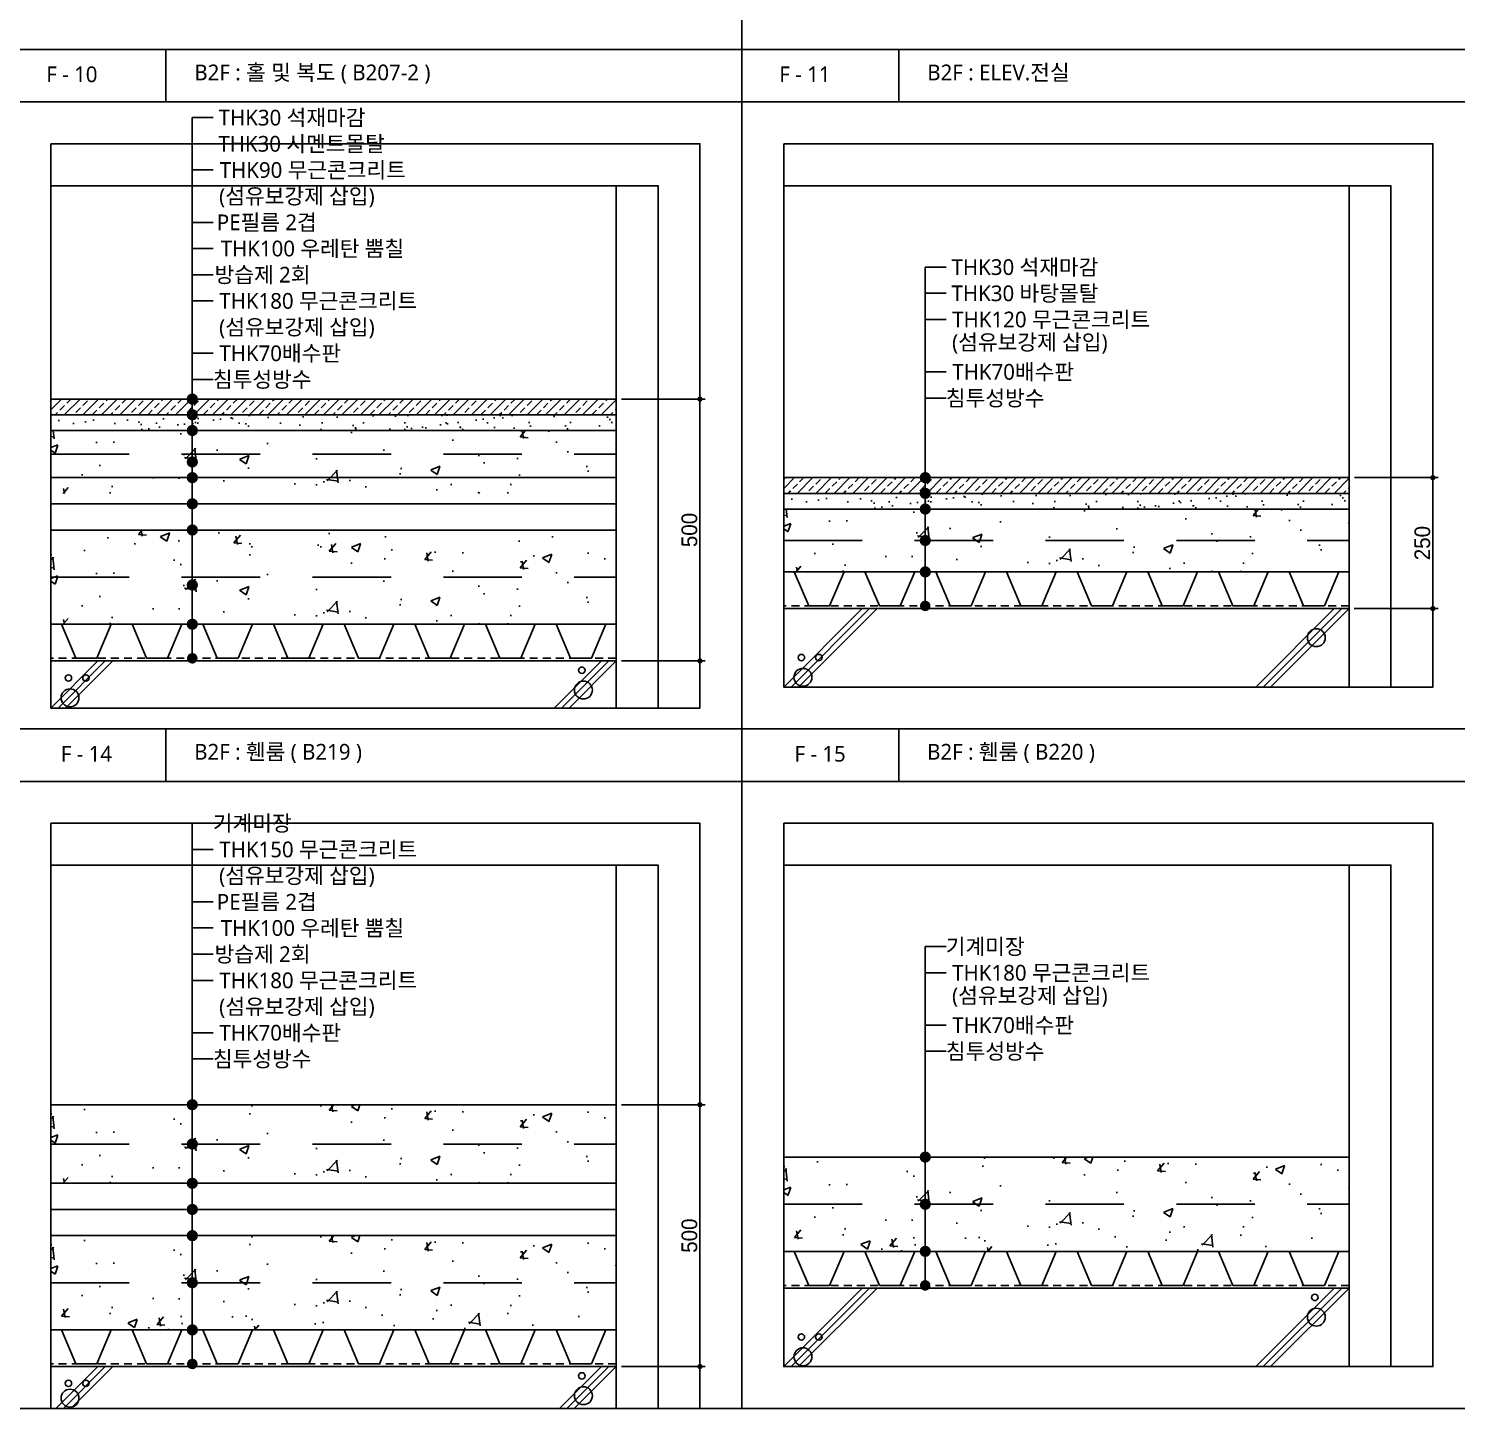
# Model space of a CAD drawing. Header units: millimetres. Extents: x 14892468 to 15300900, y -3565850 to -3401345.
# Drawn here: x 15112205 to 15114932, y -3412705 to -3410070 of the extents above; entities that cross this region are included whole.
import ezdxf
from ezdxf.enums import TextEntityAlignment as Align

# ---------------------------------------------------------------- set-up
doc = ezdxf.new("R2010")
doc.units = ezdxf.units.MM
doc.header["$LTSCALE"] = 100
doc.header["$MEASUREMENT"] = 0
doc.header["$PDSIZE"] = -10
doc.linetypes.add('HID', pattern=[2.5, 1.5, -1])
doc.layers.get('0').update_dxf_attribs({"linetype": 'CONTINUOUS'})
doc.layers.get('Defpoints').update_dxf_attribs({"color": 171, "linetype": 'CONTINUOUS'})
for name, color, linetype in [('8HAT', 8, 'CONTINUOUS'), ('CHART', 7, 'CONTINUOUS'), ('DIM', 7, 'CONTINUOUS'), ('FIN', 9, 'CONTINUOUS'), ('FIN(아스콘)', 3, 'CONTINUOUS'), ('HAT', 253, 'CONTINUOUS'), ('HAT-252', 252, 'CONTINUOUS'), ('INS', 9, 'BATTING'), ('LED', 7, 'CONTINUOUS'), ('TEXT(MIN)', 7, 'CONTINUOUS'), ('TEXT-기입', 6, 'CONTINUOUS'), ('wire-meshes', 1, 'CONTINUOUS'), ('배수판', 5, 'CONTINUOUS')]:
    doc.layers.add(name, color=color, linetype=linetype)
doc.styles.add('ARIAL', font='arial.ttf')
doc.styles.add('CGS', font='cgse', dxfattribs={"bigfont": 'cgs'})
doc.styles.add('나눔바른고딕', font='NanumBarunGothic.ttf')
doc.styles.add('돋움', font='')
doc.styles.get('돋움').set_extended_font_data('Dotum')
doc.linetypes.add('BATTING', pattern='A,0.0001,-0.1,[134,ltypeshp.shx,S=0.1,R=0,X=-0.1,Y=0],-0.2,[134,ltypeshp.shx,S=0.1,R=180,X=0.1,Y=0],-0.1', length=0.4001)
doc.dimstyles.new('CJA', dxfattribs={"dimscale": 50, "dimtxt": 3, "dimasz": 1.2, "dimexe": 2, "dimexo": 3, "dimgap": 1, "dimtad": 1, "dimdec": 0, "dimdsep": 46, "dimtxsty": 'ARIAL', "dimblk": 'CJDOT', "dimcen": 1, "dimclrd": 7, "dimclre": 7, "dimclrt": 3, "dimadec": 0, "dimazin": 0, "dimtfac": 1, "dimtdec": 0, "dimtix": 1, "dimtofl": 0, "dimtmove": 2, "dimatfit": 3, "dimldrblk": 'CJDOT', "dimfxl": 1, "dimtolj": 1, "dimlwd": -1, "dimlwe": -1, "dimarcsym": 0})
doc.dimstyles.new('NDIM 1200', dxfattribs={"dimscale": 500, "dimtxt": 3, "dimasz": 1, "dimexe": 2, "dimexo": 2, "dimgap": 1, "dimtad": 1, "dimdec": 0, "dimdsep": 46, "dimtxsty": 'CGS', "dimblk": 'DOT0', "dimcen": 1, "dimdle": 8, "dimclrd": 2, "dimclre": 2, "dimclrt": 2, "dimadec": 0, "dimazin": 0, "dimtfac": 1, "dimtdec": 0, "dimtix": 1, "dimtmove": 2, "dimatfit": 3, "dimldrblk": 'DOT0', "dimfxl": 1, "dimtolj": 1, "dimtzin": 0, "dimlwd": -1, "dimlwe": -1, "dimarcsym": 0})

# ---------------------------------------------------------------- blocks, each defined once
blk = doc.blocks.new('DOT0')
blk.add_line((-3, 0), (3, 0))
at = {"color": 6}
blk.add_circle((0, 0), 0.75, dxfattribs=at)
blk = doc.blocks.new('CJDOT')
blk.add_line((-1.33, 0), (1.33, 0))
at = {"const_width": 0.5}
blk.add_lwpolyline([(-0.25, 0, 1), (0.25, 0, 1)], format="xyb", close=True, dxfattribs=at)
blk = doc.blocks.new('*D58')
at = {"layer": 'Defpoints', "color": 0, "transparency": 16777216}
for p in [(15113326.9, -3410777.7), (15113486.9, -3410777.7), (15113326.9, -3411277.7)]:
    blk.add_point(p, dxfattribs=at)
at = {"layer": 'DIM', "color": 7, "transparency": 16777216}
for p, q in [((15113336.9, -3410777.7), (15113496.9, -3410777.7)), ((15113486.9, -3411267.7), (15113486.9, -3410787.7)), ((15113336.9, -3411277.7), (15113496.9, -3411277.7))]:
    blk.add_line(p, q, dxfattribs=at)
at = {"layer": 'DIM', "color": 7, "transparency": 16777216, "xscale": 10, "yscale": 10, "zscale": 10}
for p, rotation in [((15113486.9, -3410777.7), 90), ((15113486.9, -3411277.7), 270)]:
    blk.add_blockref('CJDOT', p, dxfattribs=dict(at, rotation=rotation))
at = {"layer": 'DIM', "color": 3, "transparency": 16777216, "insert": (15113466.9, -3411027.7), "char_height": 30, "attachment_point": 5, "rotation": 90, "style": '돋움'}
blk.add_mtext('\\A1;500', dxfattribs=at)
blk = doc.blocks.new('*D59')
at = {"layer": 'Defpoints', "color": 0, "transparency": 16777216}
for p in [(15114726.9, -3410927.7), (15114886.9, -3410927.7), (15114726.8, -3411177.7)]:
    blk.add_point(p, dxfattribs=at)
at = {"layer": 'DIM', "color": 7, "transparency": 16777216}
for p, q in [((15114736.9, -3410927.7), (15114896.9, -3410927.7)), ((15114886.9, -3411167.7), (15114886.9, -3410937.7)), ((15114736.8, -3411177.7), (15114896.9, -3411177.7))]:
    blk.add_line(p, q, dxfattribs=at)
at = {"layer": 'DIM', "color": 7, "transparency": 16777216, "xscale": 10, "yscale": 10, "zscale": 10}
for p, rotation in [((15114886.9, -3410927.7), 90), ((15114886.9, -3411177.7), 270)]:
    blk.add_blockref('CJDOT', p, dxfattribs=dict(at, rotation=rotation))
at = {"layer": 'DIM', "color": 3, "transparency": 16777216, "insert": (15114866.9, -3411052.7), "char_height": 30, "attachment_point": 5, "rotation": 90, "style": '돋움'}
blk.add_mtext('\\A1;250', dxfattribs=at)
blk = doc.blocks.new('*D63')
at = {"layer": 'Defpoints', "color": 0, "transparency": 16777216}
for p in [(15113326.9, -3412125.2), (15113486.9, -3412125.2), (15113326.9, -3412625.2)]:
    blk.add_point(p, dxfattribs=at)
at = {"layer": 'DIM', "color": 7, "transparency": 16777216}
for p, q in [((15113336.9, -3412125.2), (15113496.9, -3412125.2)), ((15113486.9, -3412615.2), (15113486.9, -3412135.2)), ((15113336.9, -3412625.2), (15113496.9, -3412625.2))]:
    blk.add_line(p, q, dxfattribs=at)
at = {"layer": 'DIM', "color": 7, "transparency": 16777216, "xscale": 10, "yscale": 10, "zscale": 10}
for p, rotation in [((15113486.9, -3412125.2), 90), ((15113486.9, -3412625.2), 270)]:
    blk.add_blockref('CJDOT', p, dxfattribs=dict(at, rotation=rotation))
at = {"layer": 'DIM', "color": 3, "transparency": 16777216, "insert": (15113466.9, -3412375.2), "char_height": 30, "attachment_point": 5, "rotation": 90, "style": '돋움'}
blk.add_mtext('\\A1;500', dxfattribs=at)

msp = doc.modelspace()

# ---------------------------------------------------------------- hatches: boundary and pattern name
at = {"layer": 'HAT'}
h = msp.add_hatch(dxfattribs=at)
h.set_pattern_fill('ANSI33', color=256, scale=100)
h.set_pattern_definition([(45, (-29008.956, 362168.366), (-17.67766953, 17.67766953), []), (45, (-28991.278, 362168.366), (-17.67766953, 17.67766953), [12.5, -6.25])])
h.paths.add_polyline_path([(15113326.9, -3410807.7), (15113326.9, -3410777.7), (15112246.9, -3410777.7), (15112246.9, -3410807.7)])
h = msp.add_hatch(dxfattribs=at)
h.set_pattern_fill('AR-SAND', color=256)
h.set_pattern_definition([(37.5, (12731067.096, -2738801.673), (-1.6000313, 48.94132373), [0, -38.608, 0, -43.18, 0, -41.275]), (7.5, (12731067.096, -2738801.67), (44.9523283, 71.68251), [0, -20.828, 0, -34.798, 0, -13.335]), (327.5, (12731035.854, -2738801.673), (79.099237, 0.1437185), [0, -12.7, 0, -45.72, 0, -59.69]), (317.5, (12731035.854, -2738801.67), (76.3556452, 22.2929323), [0, -6.35, 0, -29.972, 0, -34.29])])
h.paths.add_polyline_path([(15113326.9, -3410837.7), (15113326.9, -3410807.7), (15112246.9, -3410807.7), (15112246.9, -3410837.7)])
h = msp.add_hatch(dxfattribs=at)
h.set_pattern_fill('AR-CONC', color=256)
h.set_pattern_definition([(50, (12732857.1, -2738871.67), (182.184669, -15.9390855), [19.05, -209.55]), (355, (12732857.1, -2738871.67), (-35.243421, 191.056845), [15.24, -167.640584]), (100.451445, (12732872.28, -2738873), (146.941247, 175.117752), [16.190009, -178.090245]), (46.1842, (12732857.1, -2738820.87), (271.07904, -42.042328), [28.575, -314.325]), (96.635558, (12732879.69, -2738824.38), (237.404134, 247.426125), [24.285023, -267.135608]), (351.184151, (12732857.1, -2738820.87), (237.404134, 247.426125), [22.859967, -251.459732]), (21, (12732882.5, -2738833.57), (151.614391, -102.265198), [19.05, -209.55]), (326, (12732882.5, -2738833.57), (61.802028, 184.187966), [15.24, -167.64]), (71.451445, (12732895.13, -2738842.1), (213.416419, 81.922769), [16.190009, -178.089938]), (37.5, (12732857.096, -2738871.67), (3.0886033, 84.5550389), [0, -165.608, 0, -170.18, 0, -168.275]), (7.5, (12732857.1, -2738871.67), (66.8196625, 100.1805748), [0, -97.028, 0, -161.798, 0, -64.135]), (327.5, (12732800.454, -2738871.67), (135.5905952, -5.728744), [0, -63.5, 0, -198.12, 0, -262.89]), (317.5, (12732775.05, -2738871.67), (148.1291814, 25.426491), [0, -82.55, 0, -131.572, 0, -186.69])])
h.paths.add_polyline_path([(15112246.9, -3410837.7), (15113326.9, -3410837.7), (15113326.9, -3410957.7), (15112246.9, -3410957.7)])
h = msp.add_hatch(dxfattribs=at)
h.set_pattern_fill('ANSI33', color=256, scale=100)
h.set_pattern_definition([(45, (-27608.956, 362018.366), (-17.67766953, 17.67766953), []), (45, (-27591.278, 362018.366), (-17.67766953, 17.67766953), [12.5, -6.25])])
h.paths.add_polyline_path([(15114726.9, -3410957.7), (15114726.9, -3410927.7), (15113646.9, -3410927.7), (15113646.9, -3410957.7)])
h = msp.add_hatch(dxfattribs=at)
h.set_pattern_fill('AR-SAND', color=256)
h.set_pattern_definition([(37.5, (12732467.096, -2738951.673), (-1.6000313, 48.94132373), [0, -38.608, 0, -43.18, 0, -41.275]), (7.5, (12732467.096, -2738951.67), (44.9523283, 71.68251), [0, -20.828, 0, -34.798, 0, -13.335]), (327.5, (12732435.854, -2738951.673), (79.099237, 0.1437185), [0, -12.7, 0, -45.72, 0, -59.69]), (317.5, (12732435.854, -2738951.67), (76.3556452, 22.2929323), [0, -6.35, 0, -29.972, 0, -34.29])])
h.paths.add_polyline_path([(15114726.9, -3410987.7), (15114726.9, -3410957.7), (15113646.9, -3410957.7), (15113646.9, -3410987.7)])
h = msp.add_hatch(dxfattribs=at)
h.set_pattern_fill('AR-CONC', color=256)
h.set_pattern_definition([(50, (12734257.1, -2739021.67), (182.184669, -15.9390855), [19.05, -209.55]), (355, (12734257.1, -2739021.67), (-35.243421, 191.056845), [15.24, -167.640584]), (100.451445, (12734272.28, -2739023), (146.941247, 175.117752), [16.190009, -178.090245]), (46.1842, (12734257.1, -2738970.87), (271.07904, -42.042328), [28.575, -314.325]), (96.635558, (12734279.69, -2738974.38), (237.404134, 247.426125), [24.285023, -267.135608]), (351.184151, (12734257.1, -2738970.87), (237.404134, 247.426125), [22.859967, -251.459732]), (21, (12734282.5, -2738983.57), (151.614391, -102.265198), [19.05, -209.55]), (326, (12734282.5, -2738983.57), (61.802028, 184.187966), [15.24, -167.64]), (71.451445, (12734295.13, -2738992.1), (213.416419, 81.922769), [16.190009, -178.089938]), (37.5, (12734257.096, -2739021.67), (3.0886033, 84.5550389), [0, -165.608, 0, -170.18, 0, -168.275]), (7.5, (12734257.1, -2739021.67), (66.8196625, 100.1805748), [0, -97.028, 0, -161.798, 0, -64.135]), (327.5, (12734200.454, -2739021.67), (135.5905952, -5.728744), [0, -63.5, 0, -198.12, 0, -262.89]), (317.5, (12734175.05, -2739021.67), (148.1291814, 25.426491), [0, -82.55, 0, -131.572, 0, -186.69])])
h.paths.add_polyline_path([(15113646.9, -3410987.7), (15114726.9, -3410987.7), (15114726.9, -3411107.7), (15113646.9, -3411107.7)])
h = msp.add_hatch(dxfattribs=at)
h.set_pattern_fill('AR-CONC', color=256)
h.set_pattern_definition([(50, (12732857.1, -2739121.67), (182.184669, -15.9390855), [19.05, -209.55]), (355, (12732857.1, -2739121.67), (-35.243421, 191.056845), [15.24, -167.640584]), (100.451445, (12732872.28, -2739123), (146.941247, 175.117752), [16.190009, -178.090245]), (46.1842, (12732857.1, -2739070.87), (271.07904, -42.042328), [28.575, -314.325]), (96.635558, (12732879.69, -2739074.38), (237.404134, 247.426125), [24.285023, -267.135608]), (351.184151, (12732857.1, -2739070.87), (237.404134, 247.426125), [22.859967, -251.459732]), (21, (12732882.5, -2739083.57), (151.614391, -102.265198), [19.05, -209.55]), (326, (12732882.5, -2739083.57), (61.802028, 184.187966), [15.24, -167.64]), (71.451445, (12732895.13, -2739092.1), (213.416419, 81.922769), [16.190009, -178.089938]), (37.5, (12732857.096, -2739121.67), (3.0886033, 84.5550389), [0, -165.608, 0, -170.18, 0, -168.275]), (7.5, (12732857.1, -2739121.67), (66.8196625, 100.1805748), [0, -97.028, 0, -161.798, 0, -64.135]), (327.5, (12732800.454, -2739121.67), (135.5905952, -5.728744), [0, -63.5, 0, -198.12, 0, -262.89]), (317.5, (12732775.05, -2739121.67), (148.1291814, 25.426491), [0, -82.55, 0, -131.572, 0, -186.69])])
h.paths.add_polyline_path([(15112246.9, -3411027.7), (15113326.9, -3411027.7), (15113326.9, -3411207.7), (15112246.9, -3411207.7)])
h = msp.add_hatch(dxfattribs=at)
h.set_pattern_fill('AR-CONC', color=256)
h.set_pattern_definition([(50, (12732857.1, -2740189.17), (182.184669, -15.9390855), [19.05, -209.55]), (355, (12732857.1, -2740189.17), (-35.243421, 191.056845), [15.24, -167.640584]), (100.451445, (12732872.28, -2740190.5), (146.941247, 175.117752), [16.190009, -178.090245]), (46.1842, (12732857.1, -2740138.37), (271.07904, -42.042328), [28.575, -314.325]), (96.635558, (12732879.69, -2740141.88), (237.404134, 247.426125), [24.285023, -267.135608]), (351.184151, (12732857.1, -2740138.37), (237.404134, 247.426125), [22.859967, -251.459732]), (21, (12732882.5, -2740151.07), (151.614391, -102.265198), [19.05, -209.55]), (326, (12732882.5, -2740151.07), (61.802028, 184.187966), [15.24, -167.64]), (71.451445, (12732895.13, -2740159.6), (213.416419, 81.922769), [16.190009, -178.089938]), (37.5, (12732857.096, -2740189.17), (3.0886033, 84.5550389), [0, -165.608, 0, -170.18, 0, -168.275]), (7.5, (12732857.1, -2740189.17), (66.8196625, 100.1805748), [0, -97.028, 0, -161.798, 0, -64.135]), (327.5, (12732800.454, -2740189.17), (135.5905952, -5.728744), [0, -63.5, 0, -198.12, 0, -262.89]), (317.5, (12732775.05, -2740189.17), (148.1291814, 25.426491), [0, -82.55, 0, -131.572, 0, -186.69])])
h.paths.add_polyline_path([(15112246.9, -3412125.2), (15113326.9, -3412125.2), (15113326.9, -3412275.2), (15112246.9, -3412275.2)])
h = msp.add_hatch(dxfattribs=at)
h.set_pattern_fill('AR-CONC', color=256)
h.set_pattern_definition([(50, (12734257.1, -2740289.17), (182.184669, -15.9390855), [19.05, -209.55]), (355, (12734257.1, -2740289.17), (-35.243421, 191.056845), [15.24, -167.640584]), (100.451445, (12734272.28, -2740290.5), (146.941247, 175.117752), [16.190009, -178.090245]), (46.1842, (12734257.1, -2740238.37), (271.07904, -42.042328), [28.575, -314.325]), (96.635558, (12734279.69, -2740241.88), (237.404134, 247.426125), [24.285023, -267.135608]), (351.184151, (12734257.1, -2740238.37), (237.404134, 247.426125), [22.859967, -251.459732]), (21, (12734282.5, -2740251.07), (151.614391, -102.265198), [19.05, -209.55]), (326, (12734282.5, -2740251.07), (61.802028, 184.187966), [15.24, -167.64]), (71.451445, (12734295.13, -2740259.6), (213.416419, 81.922769), [16.190009, -178.089938]), (37.5, (12734257.096, -2740289.17), (3.0886033, 84.5550389), [0, -165.608, 0, -170.18, 0, -168.275]), (7.5, (12734257.1, -2740289.17), (66.8196625, 100.1805748), [0, -97.028, 0, -161.798, 0, -64.135]), (327.5, (12734200.454, -2740289.17), (135.5905952, -5.728744), [0, -63.5, 0, -198.12, 0, -262.89]), (317.5, (12734175.05, -2740289.17), (148.1291814, 25.426491), [0, -82.55, 0, -131.572, 0, -186.69])])
h.paths.add_polyline_path([(15113646.9, -3412225.2), (15114726.9, -3412225.2), (15114726.9, -3412405.2), (15113646.9, -3412405.2)])
h = msp.add_hatch(dxfattribs=at)
h.set_pattern_fill('AR-CONC', color=256)
h.set_pattern_definition([(50, (12732857.1, -2740439.17), (182.184669, -15.9390855), [19.05, -209.55]), (355, (12732857.1, -2740439.17), (-35.243421, 191.056845), [15.24, -167.640584]), (100.451445, (12732872.28, -2740440.5), (146.941247, 175.117752), [16.190009, -178.090245]), (46.1842, (12732857.1, -2740388.37), (271.07904, -42.042328), [28.575, -314.325]), (96.635558, (12732879.69, -2740391.88), (237.404134, 247.426125), [24.285023, -267.135608]), (351.184151, (12732857.1, -2740388.37), (237.404134, 247.426125), [22.859967, -251.459732]), (21, (12732882.5, -2740401.07), (151.614391, -102.265198), [19.05, -209.55]), (326, (12732882.5, -2740401.07), (61.802028, 184.187966), [15.24, -167.64]), (71.451445, (12732895.13, -2740409.6), (213.416419, 81.922769), [16.190009, -178.089938]), (37.5, (12732857.096, -2740439.17), (3.0886033, 84.5550389), [0, -165.608, 0, -170.18, 0, -168.275]), (7.5, (12732857.1, -2740439.17), (66.8196625, 100.1805748), [0, -97.028, 0, -161.798, 0, -64.135]), (327.5, (12732800.454, -2740439.17), (135.5905952, -5.728744), [0, -63.5, 0, -198.12, 0, -262.89]), (317.5, (12732775.05, -2740439.17), (148.1291814, 25.426491), [0, -82.55, 0, -131.572, 0, -186.69])])
h.paths.add_polyline_path([(15112246.9, -3412375.2), (15113326.9, -3412375.2), (15113326.9, -3412555.2), (15112246.9, -3412555.2)])
at = {"layer": 'LED'}
h = msp.add_hatch(color=256, dxfattribs=at)
h.dxf.hatch_style = 1
edge = h.paths.add_edge_path()
edge.add_arc((15112517.3, -3410777.7), 10.8, 180, 540, ccw=False)
h = msp.add_hatch(color=256, dxfattribs=at)
h.dxf.hatch_style = 1
edge = h.paths.add_edge_path()
edge.add_arc((15112517.3, -3410807.7), 10.8, 180, 540, ccw=False)
h = msp.add_hatch(color=256, dxfattribs=at)
h.dxf.hatch_style = 1
edge = h.paths.add_edge_path()
edge.add_arc((15112517.3, -3410837.7), 10.8, 180, 540, ccw=False)
h = msp.add_hatch(color=256, dxfattribs=at)
h.dxf.hatch_style = 1
edge = h.paths.add_edge_path()
edge.add_arc((15112517.3, -3410897.7), 10.8, 180, 540, ccw=False)
h = msp.add_hatch(color=256, dxfattribs=at)
h.dxf.hatch_style = 1
edge = h.paths.add_edge_path()
edge.add_arc((15112517.3, -3410927.7), 10.8, 180, 540, ccw=False)
h = msp.add_hatch(color=256, dxfattribs=at)
h.dxf.hatch_style = 1
edge = h.paths.add_edge_path()
edge.add_arc((15113917.3, -3410927.7), 10.8, 180, 540, ccw=False)
h = msp.add_hatch(color=256, dxfattribs=at)
h.dxf.hatch_style = 1
edge = h.paths.add_edge_path()
edge.add_arc((15113917.3, -3410957.7), 10.8, 180, 540, ccw=False)
h = msp.add_hatch(color=256, dxfattribs=at)
h.dxf.hatch_style = 1
edge = h.paths.add_edge_path()
edge.add_arc((15112517.3, -3410977.7), 10.8, 180, 540, ccw=False)
h = msp.add_hatch(color=256, dxfattribs=at)
h.dxf.hatch_style = 1
edge = h.paths.add_edge_path()
edge.add_arc((15113917.3, -3410987.7), 10.8, 180, 540, ccw=False)
h = msp.add_hatch(color=256, dxfattribs=at)
h.dxf.hatch_style = 1
edge = h.paths.add_edge_path()
edge.add_arc((15112517.3, -3411027.7), 10.8, 180, 540, ccw=False)
h = msp.add_hatch(color=256, dxfattribs=at)
h.dxf.hatch_style = 1
edge = h.paths.add_edge_path()
edge.add_arc((15113917.3, -3411047.7), 10.8, 180, 540, ccw=False)
h = msp.add_hatch(color=256, dxfattribs=at)
h.dxf.hatch_style = 1
edge = h.paths.add_edge_path()
edge.add_arc((15113917.3, -3411107.7), 10.8, 180, 540, ccw=False)
h = msp.add_hatch(color=256, dxfattribs=at)
h.dxf.hatch_style = 1
edge = h.paths.add_edge_path()
edge.add_arc((15112517.3, -3411132.7), 10.8, 180, 540, ccw=False)
h = msp.add_hatch(color=256, dxfattribs=at)
h.dxf.hatch_style = 1
edge = h.paths.add_edge_path()
edge.add_arc((15112517.3, -3411207.7), 10.8, 180, 540, ccw=False)
h = msp.add_hatch(color=256, dxfattribs=at)
h.dxf.hatch_style = 1
edge = h.paths.add_edge_path()
edge.add_arc((15112517.3, -3412125.2), 10.8, 180, 540, ccw=False)
h = msp.add_hatch(color=256, dxfattribs=at)
h.dxf.hatch_style = 1
edge = h.paths.add_edge_path()
edge.add_arc((15112517.3, -3412200.2), 10.8, 180, 540, ccw=False)
h = msp.add_hatch(color=256, dxfattribs=at)
h.dxf.hatch_style = 1
edge = h.paths.add_edge_path()
edge.add_arc((15113917.3, -3412225.2), 10.8, 180, 540, ccw=False)
h = msp.add_hatch(color=256, dxfattribs=at)
h.dxf.hatch_style = 1
edge = h.paths.add_edge_path()
edge.add_arc((15112517.3, -3412275.2), 10.8, 180, 540, ccw=False)
h = msp.add_hatch(color=256, dxfattribs=at)
h.dxf.hatch_style = 1
edge = h.paths.add_edge_path()
edge.add_arc((15112517.3, -3412325.2), 10.8, 180, 540, ccw=False)
h = msp.add_hatch(color=256, dxfattribs=at)
h.dxf.hatch_style = 1
edge = h.paths.add_edge_path()
edge.add_arc((15113917.3, -3412315.2), 10.8, 180, 540, ccw=False)
h = msp.add_hatch(color=256, dxfattribs=at)
h.dxf.hatch_style = 1
edge = h.paths.add_edge_path()
edge.add_arc((15112517.3, -3412375.2), 10.8, 180, 540, ccw=False)
h = msp.add_hatch(color=256, dxfattribs=at)
h.dxf.hatch_style = 1
edge = h.paths.add_edge_path()
edge.add_arc((15113917.3, -3412405.2), 10.8, 180, 540, ccw=False)
h = msp.add_hatch(color=256, dxfattribs=at)
h.dxf.hatch_style = 1
edge = h.paths.add_edge_path()
edge.add_arc((15112517.3, -3412465.2), 10.8, 180, 540, ccw=False)
h = msp.add_hatch(color=256, dxfattribs=at)
h.dxf.hatch_style = 1
edge = h.paths.add_edge_path()
edge.add_arc((15112517.3, -3412555.2), 10.8, 180, 540, ccw=False)

# ---------------------------------------------------------------- linework, layer by layer
at = {"color": 2, "ltscale": 0.1}
for points in [[(15113646.9, -3411177.7), (15114726.9, -3411177.7)], [(15112246.9, -3411277.7), (15113326.9, -3411277.7)], [(15113646.9, -3412475.2), (15114726.9, -3412475.2)], [(15112246.9, -3412625.2), (15113326.9, -3412625.2)]]:
    msp.add_lwpolyline(points, dxfattribs=at)
at = {"layer": '8HAT'}
for p, q in [((15113646.9, -3411327.7), (15113796.9, -3411177.7)), ((15113661.1, -3411327.7), (15113811.1, -3411177.7)), ((15113675.2, -3411327.7), (15113825.2, -3411177.7)), ((15114548.6, -3411327.7), (15114698.6, -3411177.7)), ((15114562.8, -3411327.7), (15114712.8, -3411177.7)), ((15114576.9, -3411327.7), (15114726.9, -3411177.7)), ((15112246.9, -3411367.7), (15112336.9, -3411277.7)), ((15112261.1, -3411367.7), (15112351.1, -3411277.7)), ((15112275.2, -3411367.7), (15112365.2, -3411277.7)), ((15113208.6, -3411367.7), (15113298.6, -3411277.7)), ((15113222.8, -3411367.7), (15113312.8, -3411277.7)), ((15113236.9, -3411367.7), (15113326.9, -3411277.7)), ((15113646.9, -3412625.2), (15113796.9, -3412475.2)), ((15113661.1, -3412625.2), (15113811.1, -3412475.2)), ((15113675.2, -3412625.2), (15113825.2, -3412475.2)), ((15114548.6, -3412625.2), (15114698.6, -3412475.2)), ((15114562.8, -3412625.2), (15114712.8, -3412475.2)), ((15114576.9, -3412625.2), (15114726.9, -3412475.2)), ((15112256.9, -3412705.2), (15112336.9, -3412625.2)), ((15112271.1, -3412705.2), (15112351.1, -3412625.2)), ((15112285.2, -3412705.2), (15112365.2, -3412625.2)), ((15113218.6, -3412705.2), (15113298.6, -3412625.2)), ((15113232.8, -3412705.2), (15113312.8, -3412625.2)), ((15113246.9, -3412705.2), (15113326.9, -3412625.2))]:
    msp.add_line(p, q, dxfattribs=at)
for centre, radius in [((15114664.3, -3411233.3, 0), 17.1), ((15113680.7, -3411271.3), 6.15), ((15113714.1, -3411271.3), 6.15), ((15113261.4, -3411295.6), 6.15), ((15113683.7, -3411309, 0), 17.1), ((15112280.7, -3411310.3), 6.15), ((15112314.1, -3411310.3), 6.15), ((15113264.3, -3411333.3, 0), 17.1), ((15112283.7, -3411348.1, 0), 17.1), ((15114661.4, -3412493.1), 6.15), ((15114664.3, -3412530.8, 0), 17.1), ((15113680.7, -3412568.8), 6.15), ((15113714.1, -3412568.8), 6.15), ((15113683.7, -3412606.5, 0), 17.1), ((15112280.7, -3412657.2), 6.15), ((15112314.1, -3412657.2), 6.15), ((15113261.4, -3412643.1), 6.15), ((15112283.7, -3412685.5, 0), 17.1), ((15113264.3, -3412680.8, 0), 17.1)]:
    msp.add_circle(centre, radius, dxfattribs=at)
at = {"layer": 'CHART', "ltscale": 5}
for p, q in [((15113566.9, -3407515.2), (15113566.9, -3412705.2)), ((15110766.9, -3410110.2), (15117766.9, -3410110.2)), ((15112466.9, -3410210.2), (15112466.9, -3410110.2)), ((15113866.9, -3410210.2), (15113866.9, -3410110.2)), ((15110766.9, -3410210.2), (15117766.9, -3410210.2)), ((15110766.9, -3411407.7), (15117766.9, -3411407.7)), ((15112466.9, -3411507.7), (15112466.9, -3411407.7)), ((15113866.9, -3411507.7), (15113866.9, -3411407.7)), ((15110766.9, -3411507.7), (15117766.9, -3411507.7))]:
    msp.add_line(p, q, dxfattribs=at)
msp.add_lwpolyline([(15117766.9, -3412705.2), (15110766.9, -3412705.2), (15110766.9, -3407515.2), (15117766.9, -3407515.2)], close=True, dxfattribs=at)
at = {"layer": 'Defpoints'}
for points in [[(15112246.9, -3410290.2), (15113486.9, -3410290.2), (15113486.9, -3411367.7), (15112246.9, -3411367.7)], [(15113646.9, -3410290.2), (15114886.9, -3410290.2), (15114886.9, -3411327.7), (15113646.9, -3411327.7)], [(15112246.9, -3410370.2), (15113406.9, -3410370.2), (15113406.9, -3411367.7), (15112246.9, -3411367.7)], [(15112246.9, -3410370.2), (15113326.9, -3410370.2), (15113326.9, -3411367.7), (15112246.9, -3411367.7)], [(15113646.9, -3410370.2), (15114806.9, -3410370.2), (15114806.9, -3411327.7), (15113646.9, -3411327.7)], [(15113646.9, -3410370.2), (15114726.9, -3410370.2), (15114726.9, -3411327.7), (15113646.9, -3411327.7)], [(15112246.9, -3411587.7), (15113486.9, -3411587.7), (15113486.9, -3412705.2), (15112246.9, -3412705.2)], [(15113646.9, -3411587.7), (15114886.9, -3411587.7), (15114886.9, -3412625.2), (15113646.9, -3412625.2)], [(15112246.9, -3411667.7), (15113406.9, -3411667.7), (15113406.9, -3412705.2), (15112246.9, -3412705.2)], [(15112246.9, -3411667.7), (15113326.9, -3411667.7), (15113326.9, -3412705.2), (15112246.9, -3412705.2)], [(15113646.9, -3411667.7), (15114806.9, -3411667.7), (15114806.9, -3412625.2), (15113646.9, -3412625.2)], [(15113646.9, -3411667.7), (15114726.9, -3411667.7), (15114726.9, -3412625.2), (15113646.9, -3412625.2)]]:
    msp.add_lwpolyline(points, close=True, dxfattribs=at)
at = {"layer": 'FIN', "ltscale": 0.1}
for points in [[(15112246.9, -3410777.7), (15113326.9, -3410777.7)], [(15112246.9, -3410807.7), (15113326.9, -3410807.7)], [(15113646.9, -3410927.7), (15114726.9, -3410927.7)], [(15113646.9, -3410957.7), (15114726.9, -3410957.7)]]:
    msp.add_lwpolyline(points, dxfattribs=at)
at = {"layer": 'FIN(아스콘)', "ltscale": 0.1}
for points in [[(15112246.9, -3410837.7), (15113326.9, -3410837.7)], [(15112246.9, -3410927.7), (15113326.9, -3410927.7)], [(15113646.9, -3410987.7), (15114726.9, -3410987.7)], [(15112246.9, -3411027.7), (15113326.9, -3411027.7)], [(15113646.9, -3411107.7), (15114726.9, -3411107.7)], [(15112246.9, -3411207.7), (15113326.9, -3411207.7)], [(15112246.9, -3412125.2), (15113326.9, -3412125.2)], [(15113646.9, -3412225.2), (15114726.9, -3412225.2)], [(15112246.9, -3412275.2), (15113326.9, -3412275.2)], [(15112246.9, -3412375.2), (15113326.9, -3412375.2)], [(15113646.9, -3412405.2), (15114726.9, -3412405.2)], [(15112246.9, -3412555.2), (15113326.9, -3412555.2)]]:
    msp.add_lwpolyline(points, dxfattribs=at)
at = {"layer": 'HAT-252', "linetype": 'HID', "ltscale": 0.1}
for points in [[(15114726.9, -3411172.7), (15113646.9, -3411172.7)], [(15113326.9, -3411272.7), (15112246.9, -3411272.7)], [(15114726.9, -3412470.2), (15113646.9, -3412470.2)], [(15113326.9, -3412620.2), (15112246.9, -3412620.2)]]:
    msp.add_lwpolyline(points, dxfattribs=at)
at = {"layer": 'INS', "ltscale": 1.2}
for points in [[(15112246.9, -3410977.7), (15113326.9, -3410977.7)], [(15112246.9, -3412325.2), (15113326.9, -3412325.2)]]:
    msp.add_lwpolyline(points, dxfattribs=at)
at = {"layer": 'TEXT(MIN)', "ltscale": 10000}
for p, q in [((15112557.3, -3410290.2), (15112517.3, -3410290.2)), ((15112557.3, -3410340.2), (15112517.3, -3410340.2)), ((15112557.3, -3410440.2), (15112517.3, -3410440.2)), ((15112557.3, -3410490.2), (15112517.3, -3410490.2)), ((15112557.3, -3410540.2), (15112517.3, -3410540.2)), ((15113957.3, -3410575.7), (15113917.3, -3410575.7)), ((15112557.3, -3410590.2), (15112517.3, -3410590.2)), ((15113957.3, -3410625.7), (15113917.3, -3410625.7)), ((15112557.3, -3410690.2), (15112517.3, -3410690.2)), ((15112557.3, -3410740.2), (15112517.3, -3410740.2)), ((15113957.3, -3410725.7), (15113917.3, -3410725.7)), ((15113957.3, -3410775.7), (15113917.3, -3410775.7)), ((15112557.3, -3411637.7), (15112517.3, -3411637.7)), ((15112557.3, -3411737.7), (15112517.3, -3411737.7)), ((15112557.3, -3411787.7), (15112517.3, -3411787.7)), ((15112557.3, -3411837.7), (15112517.3, -3411837.7)), ((15112557.3, -3411887.7), (15112517.3, -3411887.7)), ((15113957.3, -3411873.2), (15113917.3, -3411873.2)), ((15113957.3, -3411973.2), (15113917.3, -3411973.2)), ((15112557.3, -3411987.7), (15112517.3, -3411987.7)), ((15113957.3, -3412023.2), (15113917.3, -3412023.2)), ((15112557.3, -3412037.7), (15112517.3, -3412037.7))]:
    msp.add_line(p, q, dxfattribs=at)
at = {"layer": 'wire-meshes', "linetype": 'HID'}
for points in [[(15112246.9, -3410882.7), (15113326.9, -3410882.7)], [(15113646.9, -3411047.7), (15114726.9, -3411047.7)], [(15112246.9, -3411117.7), (15113326.9, -3411117.7)], [(15112246.9, -3412200.2), (15113326.9, -3412200.2)], [(15113646.9, -3412315.2), (15114726.9, -3412315.2)], [(15112246.9, -3412465.2), (15113326.9, -3412465.2)]]:
    msp.add_lwpolyline(points, dxfattribs=at)
at = {"layer": '배수판'}
for points in [[(15113646.9, -3411107.7), (15113667.2, -3411107.7), (15113694.9, -3411172.7), (15113734.7, -3411172.7), (15113762.5, -3411107.7), (15113802.2, -3411107.7), (15113830, -3411172.7), (15113869.7, -3411172.7), (15113897.5, -3411107.7), (15113937.2, -3411107.7), (15113965, -3411172.7), (15114004.7, -3411172.7), (15114032.5, -3411107.7), (15114072.2, -3411107.7), (15114100, -3411172.7), (15114139.7, -3411172.7), (15114167.5, -3411107.7), (15114207.2, -3411107.7), (15114235, -3411172.7), (15114274.7, -3411172.7), (15114302.5, -3411107.7), (15114342.2, -3411107.7), (15114370, -3411172.7), (15114409.7, -3411172.7), (15114437.5, -3411107.7), (15114477.2, -3411107.7), (15114505, -3411172.7), (15114544.7, -3411172.7), (15114572.5, -3411107.7), (15114612.3, -3411107.7), (15114640, -3411172.7), (15114679.8, -3411172.7), (15114707.5, -3411107.7), (15114726.9, -3411107.7)], [(15112246.9, -3411207.7), (15112267.2, -3411207.7), (15112294.9, -3411272.7), (15112334.7, -3411272.7), (15112362.5, -3411207.7), (15112402.2, -3411207.7), (15112430, -3411272.7), (15112469.7, -3411272.7), (15112497.5, -3411207.7), (15112537.2, -3411207.7), (15112565, -3411272.7), (15112604.7, -3411272.7), (15112632.5, -3411207.7), (15112672.2, -3411207.7), (15112700, -3411272.7), (15112739.7, -3411272.7), (15112767.5, -3411207.7), (15112807.2, -3411207.7), (15112835, -3411272.7), (15112874.7, -3411272.7), (15112902.5, -3411207.7), (15112942.2, -3411207.7), (15112970, -3411272.7), (15113009.7, -3411272.7), (15113037.5, -3411207.7), (15113077.2, -3411207.7), (15113105, -3411272.7), (15113144.7, -3411272.7), (15113172.5, -3411207.7), (15113212.3, -3411207.7), (15113240, -3411272.7), (15113279.8, -3411272.7), (15113307.5, -3411207.7), (15113326.9, -3411207.7)], [(15113646.9, -3412405.2), (15113667.2, -3412405.2), (15113694.9, -3412470.2), (15113734.7, -3412470.2), (15113762.5, -3412405.2), (15113802.2, -3412405.2), (15113830, -3412470.2), (15113869.7, -3412470.2), (15113897.5, -3412405.2), (15113937.2, -3412405.2), (15113965, -3412470.2), (15114004.7, -3412470.2), (15114032.5, -3412405.2), (15114072.2, -3412405.2), (15114100, -3412470.2), (15114139.7, -3412470.2), (15114167.5, -3412405.2), (15114207.2, -3412405.2), (15114235, -3412470.2), (15114274.7, -3412470.2), (15114302.5, -3412405.2), (15114342.2, -3412405.2), (15114370, -3412470.2), (15114409.7, -3412470.2), (15114437.5, -3412405.2), (15114477.2, -3412405.2), (15114505, -3412470.2), (15114544.7, -3412470.2), (15114572.5, -3412405.2), (15114612.3, -3412405.2), (15114640, -3412470.2), (15114679.8, -3412470.2), (15114707.5, -3412405.2), (15114726.9, -3412405.2)], [(15112246.9, -3412555.2), (15112267.2, -3412555.2), (15112294.9, -3412620.2), (15112334.7, -3412620.2), (15112362.5, -3412555.2), (15112402.2, -3412555.2), (15112430, -3412620.2), (15112469.7, -3412620.2), (15112497.5, -3412555.2), (15112537.2, -3412555.2), (15112565, -3412620.2), (15112604.7, -3412620.2), (15112632.5, -3412555.2), (15112672.2, -3412555.2), (15112700, -3412620.2), (15112739.7, -3412620.2), (15112767.5, -3412555.2), (15112807.2, -3412555.2), (15112835, -3412620.2), (15112874.7, -3412620.2), (15112902.5, -3412555.2), (15112942.2, -3412555.2), (15112970, -3412620.2), (15113009.7, -3412620.2), (15113037.5, -3412555.2), (15113077.2, -3412555.2), (15113105, -3412620.2), (15113144.7, -3412620.2), (15113172.5, -3412555.2), (15113212.3, -3412555.2), (15113240, -3412620.2), (15113279.8, -3412620.2), (15113307.5, -3412555.2), (15113326.9, -3412555.2)]]:
    msp.add_lwpolyline(points, dxfattribs=at)

# ---------------------------------------------------------------- texts
at = {"layer": 'TEXT(MIN)', "style": '나눔바른고딕'}
for s, p in [('THK30 석재마감', (15112848, -3410240.2)), ('THK30 시멘트몰탈', (15112885.1, -3410290.2)), ('THK90 무근콘크리트', (15112925.3, -3410340.2)), ('(섬유보강제 삽입)', (15112865.7, -3410390.2)), ('PE필름 2겹', (15112755, -3410440.2)), ('THK100 우레탄 뿜칠', (15112922, -3410490.2)), ('방습제 2회', (15112743, -3410540.2)), ('THK30 석재마감', (15114248, -3410525.7)), ('THK30 바탕몰탈', (15114248, -3410575.7)), ('THK180 무근콘크리트', (15112946.9, -3410590.2)), ('THK120 무근콘크리트', (15114346.9, -3410625.7)), ('(섬유보강제 삽입)', (15112865.7, -3410640.2)), ('(섬유보강제 삽입)', (15114265.7, -3410669.1)), ('THK70배수판', (15112801.5, -3410690.2)), ('침투성방수', (15112744.9, -3410740.2)), ('THK70배수판', (15114201.5, -3410725.7)), ('침투성방수', (15114144.9, -3410775.7)), ('기계미장', (15112707.1, -3411587.7)), ('THK150 무근콘크리트', (15112946.9, -3411637.7)), ('(섬유보강제 삽입)', (15112865.7, -3411687.7)), ('PE필름 2겹', (15112755, -3411737.7)), ('THK100 우레탄 뿜칠', (15112922, -3411787.7)), ('기계미장', (15114107.1, -3411823.2)), ('방습제 2회', (15112743, -3411837.7)), ('THK180 무근콘크리트', (15114346.9, -3411873.2)), ('THK180 무근콘크리트', (15112946.9, -3411887.7)), ('(섬유보강제 삽입)', (15112865.7, -3411937.7)), ('(섬유보강제 삽입)', (15114265.7, -3411916.6)), ('THK70배수판', (15112801.5, -3411987.7)), ('THK70배수판', (15114201.5, -3411973.2)), ('침투성방수', (15112744.9, -3412037.7)), ('침투성방수', (15114144.9, -3412023.2))]:
    msp.add_text(s, height=30, dxfattribs=at).set_placement(p, align=Align.MIDDLE_RIGHT)
at = {"layer": 'TEXT-기입', "style": '나눔바른고딕'}
for s, p in [('F - 10', (15112238.3, -3410172.5)), ('B2F : 홀 및 복도 ( B207-2 )', (15112521.2, -3410168.9)), ('F - 11', (15113638.3, -3410172.5)), ('B2F : ELEV.전실', (15113921.2, -3410168.9)), ('F - 14', (15112266.1, -3411470)), ('B2F : 휀룸 ( B219 )', (15112520.9, -3411466.2)), ('F - 15', (15113667.5, -3411470)), ('B2F : 휀룸 ( B220 )', (15113920.9, -3411466.2))]:
    msp.add_text(s, height=30, dxfattribs=at).set_placement(p)

# ---------------------------------------------------------------- dimensions: what is measured, and where the dimension line sits
at = {"layer": 'DIM'}
for base, p1, p2, picture, middle in [((15113486.9, -3410777.7), (15113326.9, -3411277.7), (15113326.9, -3410777.7), '*D58', (15113466.9, -3411027.7)), ((15114886.9, -3410927.7), (15114726.8, -3411177.7), (15114726.9, -3410927.7), '*D59', (15114866.9, -3411052.7)), ((15113486.9, -3412125.2), (15113326.9, -3412625.2), (15113326.9, -3412125.2), '*D63', (15113466.9, -3412375.2))]:
    dim = msp.add_linear_dim(base=base, p1=p1, p2=p2, angle=90, dimstyle='CJA', override={"dimscale": 10, "dimasz": 1, "dimexe": 1, "dimexo": 1, "dimgap": 0.5, "dimtxsty": '돋움', "dimtofl": 1}, dxfattribs=at)
    dim.commit()
    dim.dimension.update_dxf_attribs({"geometry": picture, "text_midpoint": middle})

# ---------------------------------------------------------------- leaders
at = {"layer": 'LED', "ltscale": 10000}
for points in [[(15112517.3, -3411272.7), (15112517.3, -3410240.2), (15112557.3, -3410240.2)], [(15113917.3, -3411172.7), (15113917.3, -3410525.7), (15113957.3, -3410525.7)], [(15112517.3, -3412620.2), (15112517.3, -3411587.7), (15112557.3, -3411587.7)], [(15113917.3, -3412470.2), (15113917.3, -3411823.2), (15113957.3, -3411823.2)]]:
    msp.add_leader(points, dimstyle='NDIM 1200', override={"dimscale": 20, "dimtad": 0, "dimclrd": 256, "dimldrblk": 'Dot'}, dxfattribs=at)

doc.saveas('drawing.dxf')
